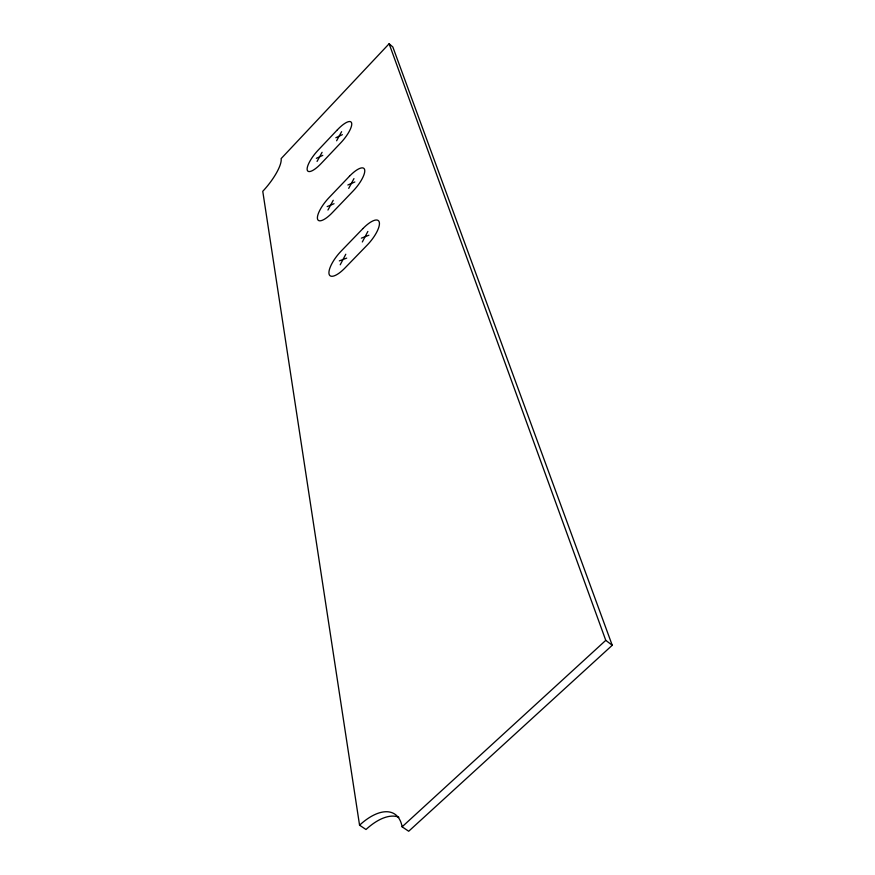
<?xml version="1.0" encoding="UTF-8"?>
<svg xmlns="http://www.w3.org/2000/svg" width="875" height="875" viewBox="0 0 875 875"><rect width="100%" height="100%" fill="white"/><g stroke="black" fill="none" stroke-linecap="round" stroke-linejoin="round"><path stroke-width="1.31" d="M362.327 241.97L367.861 231.438M340.211 264.797L345.789 254.242M348.709 188.377L353.959 178.609M327.95 210.055L333.233 200.277M336.613 140.766L341.6 131.677M317.056 161.416L322.077 152.305M359.559 825.191A55.716 27.519 -58.7 0 1 402.117 826.809L408.691 831.25L612.237 645.28L392.842 46.998L389.123 43.75L281.116 158.627A30.111 8.63 -51.1 0 1 262.762 191.308L359.559 825.191L366.002 829.5A55.617 27.672 -58.8 0 1 398.847 817.239M402.117 826.809L605.773 640.347L389.123 43.75M335.847 137.747L342.388 134.662M316.367 158.331L322.788 155.367M347.856 184.997L354.845 181.967M327.173 206.609L334.031 203.711M361.364 238.153L368.867 235.233M339.336 260.892L346.697 258.114M605.773 640.347L612.237 645.28M337.444 129.752L318.062 150.259A18.462 5.545 -50.6 0 0 307.212 169.969A18.462 5.545 -50.6 0 0 321.103 163.559L340.812 142.778A18.539 5.578 -50.3 0 0 351.641 123.047A18.539 5.578 -50.3 0 0 337.444 129.752M349.464 176.247L328.913 197.761A19.534 6.223 -50.8 0 0 317.494 218.925A19.534 6.223 -50.8 0 0 332.314 212.68L353.248 190.848A19.622 6.267 -50.5 0 0 364.634 169.662A19.622 6.267 -50.5 0 0 349.464 176.247M362.983 228.528L341.097 251.158A20.748 7.022 -51.1 0 0 329.055 274.006A20.748 7.022 -51.1 0 0 344.947 268.012L367.259 245.022A20.836 7.077 -50.7 0 0 379.28 222.162A20.836 7.077 -50.7 0 0 362.983 228.528"/></g></svg>
